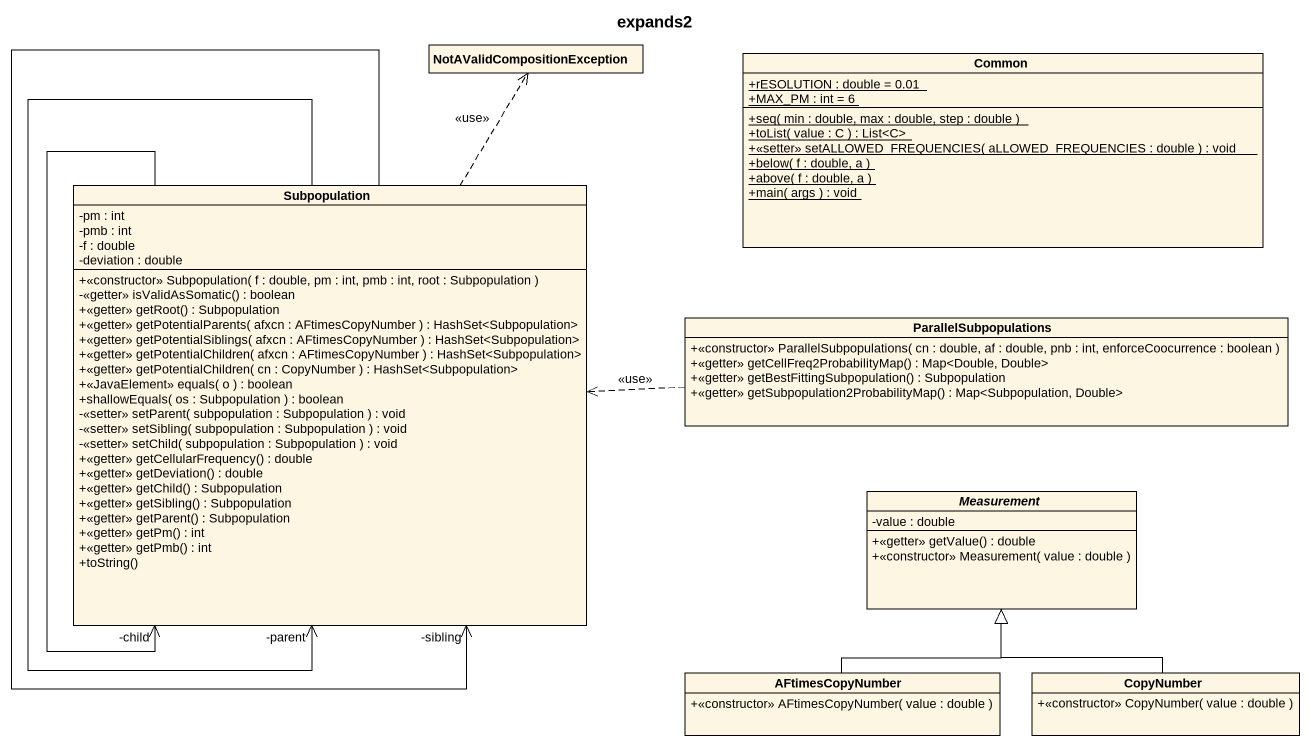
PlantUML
@startuml
title expands2
hide circle
hide empty members
skinparam classAttributeIconSize 0
class "NotAValidCompositionException" as NotAValidCompositionExceptio
class Common {
  {static} +rESOLUTION : double = 0.01
  {static} +MAX_PM : int = 6
  {static} +seq( min : double, max : double, step : double )
  {static} +toList( value : C ) : List<C>
  {static} +<<setter>> setALLOWED_FREQUENCIES( aLLOWED_FREQUENCIES : double ) : void
  {static} +below( f : double, a )
  {static} +above( f : double, a )
  {static} +main( args ) : void
}
class Subpopulation {
  -pm : int
  -pmb : int
  -f : double
  -deviation : double
  +<<constructor>> Subpopulation( f : double, pm : int, pmb : int, root : Subpopulation )
  -<<getter>> isValidAsSomatic() : boolean
  +<<getter>> getRoot() : Subpopulation
  +<<getter>> getPotentialParents( afxcn : AFtimesCopyNumber ) : HashSet<Subpopulation>
  +<<getter>> getPotentialSiblings( afxcn : AFtimesCopyNumber ) : HashSet<Subpopulation>
  +<<getter>> getPotentialChildren( afxcn : AFtimesCopyNumber ) : HashSet<Subpopulation>
  +<<getter>> getPotentialChildren( cn : CopyNumber ) : HashSet<Subpopulation>
  +<<JavaElement>> equals( o ) : boolean
  +shallowEquals( os : Subpopulation ) : boolean
  -<<setter>> setParent( subpopulation : Subpopulation ) : void
  -<<setter>> setSibling( subpopulation : Subpopulation ) : void
  -<<setter>> setChild( subpopulation : Subpopulation ) : void
  +<<getter>> getCellularFrequency() : double
  +<<getter>> getDeviation() : double
  +<<getter>> getChild() : Subpopulation
  +<<getter>> getSibling() : Subpopulation
  +<<getter>> getParent() : Subpopulation
  +<<getter>> getPm() : int
  +<<getter>> getPmb() : int
  +toString()
}
class ParallelSubpopulations {
  +<<constructor>> ParallelSubpopulations( cn : double, af : double, pnb : int, enforceCoocurrence : boolean )
  +<<getter>> getCellFreq2ProbabilityMap() : Map<Double, Double>
  +<<getter>> getBestFittingSubpopulation() : Subpopulation
  +<<getter>> getSubpopulation2ProbabilityMap() : Map<Subpopulation, Double>
}
abstract class Measurement {
  -value : double
  +<<getter>> getValue() : double
  +<<constructor>> Measurement( value : double )
}
class AFtimesCopyNumber {
  +<<constructor>> AFtimesCopyNumber( value : double )
}
class CopyNumber {
  +<<constructor>> CopyNumber( value : double )
}
Subpopulation .up.> NotAValidCompositionExceptio : <<use>>
Subpopulation "-sibling" <-- Subpopulation
Subpopulation "-child" <-- Subpopulation
Subpopulation "-parent" <-- Subpopulation
ParallelSubpopulations .left.> Subpopulation : <<use>>
AFtimesCopyNumber -up-|> Measurement
CopyNumber -up-|> Measurement
@enduml
